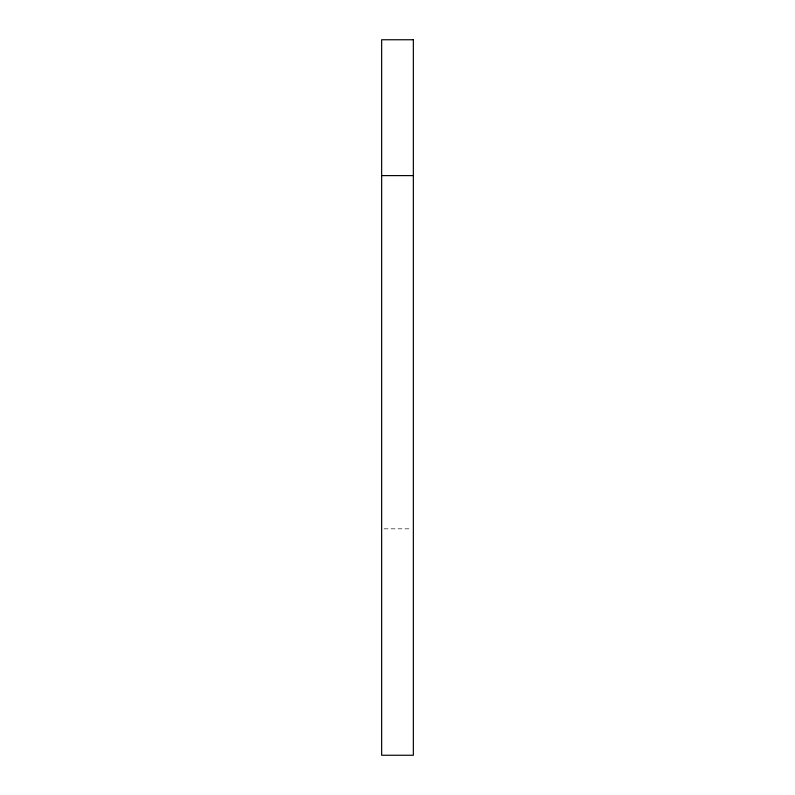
<?xml version="1.0" encoding="UTF-8"?>
<svg xmlns="http://www.w3.org/2000/svg" width="795" height="795" viewBox="0 0 795 795"><rect width="100%" height="100%" fill="white"/><g stroke="black" fill="none" stroke-linecap="round" stroke-linejoin="round"><path stroke-width="0.6" stroke-dasharray="3.98 2.98" d="M384.084 528.824L410.916 528.824"/><path stroke-width="1.19" d="M381.65 175.606L413.35 175.606M413.35 39.75L381.65 39.75L381.65 755.25L413.35 755.25L413.35 39.75"/></g></svg>
